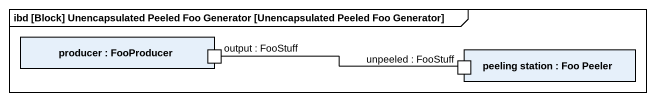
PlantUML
@startuml
mainframe ibd [Block] Unencapsulated Peeled Foo Generator [Unencapsulated Peeled Foo Generator]
rectangle "producer : FooProducer" as producer {
  port "output : FooStuff" as output_FooStuff
}
rectangle "peeling station : Foo Peeler" as peeling_station {
  port "unpeeled : FooStuff" as unpeeled_FooStuff
}
output_FooStuff -right- unpeeled_FooStuff
@enduml
